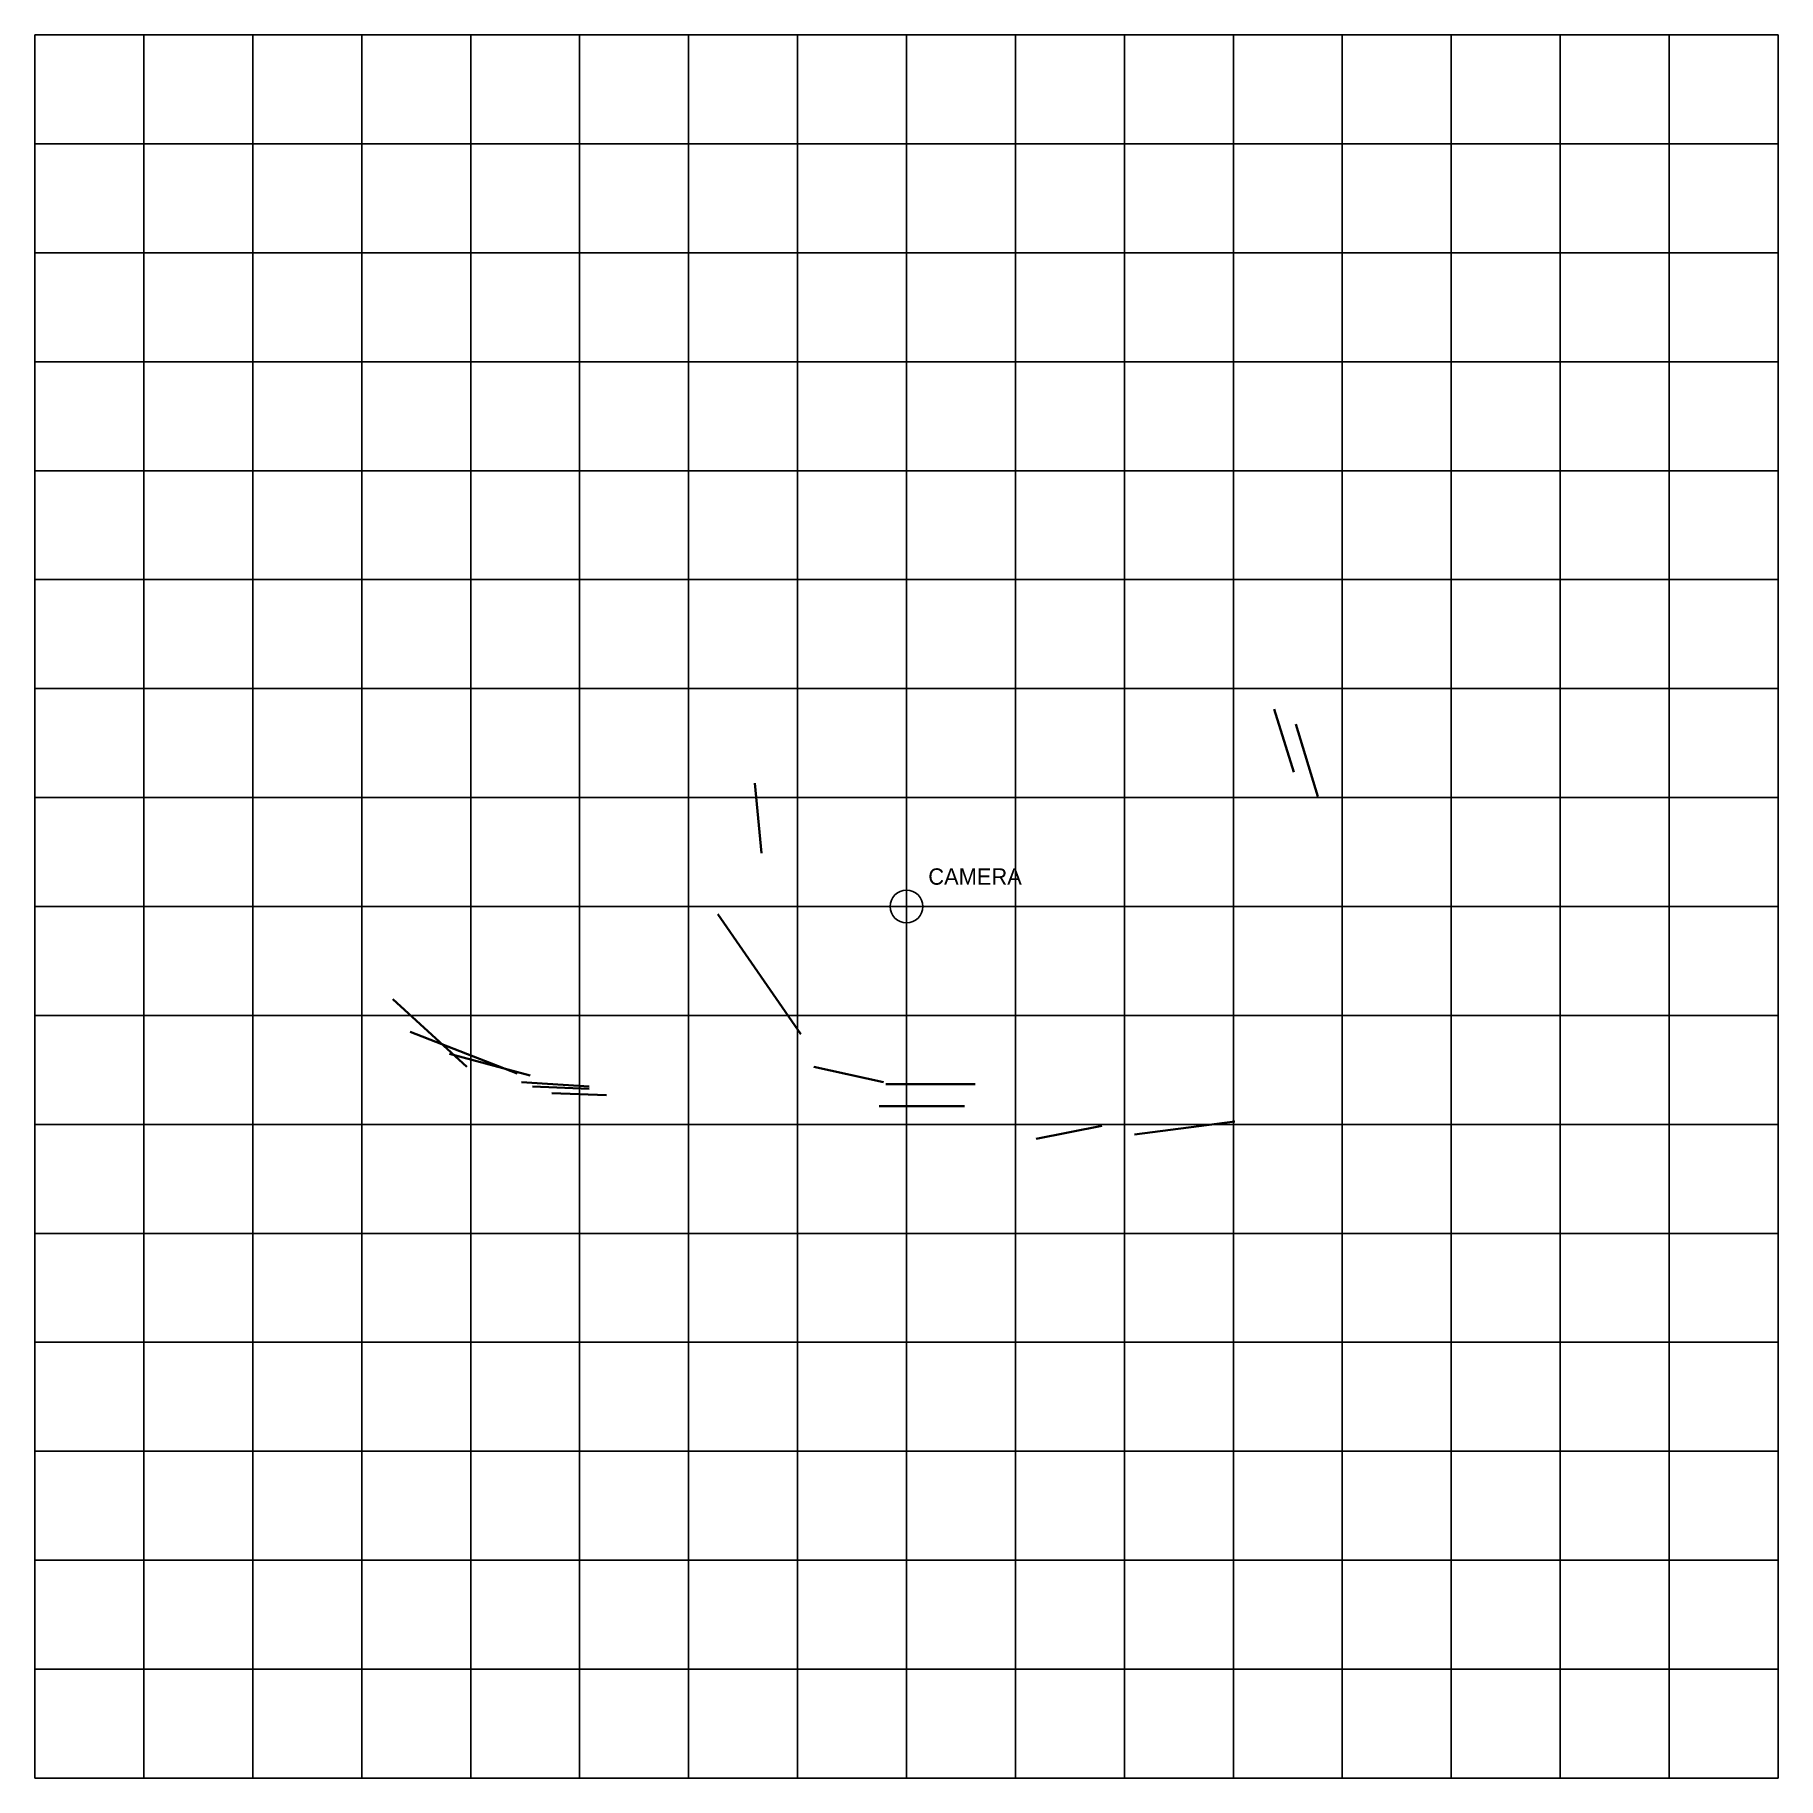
# Model space of a CAD drawing. Header units: metres. Extents: x -8 to 8, y -8 to 8.
import ezdxf

# ---------------------------------------------------------------- set-up
doc = ezdxf.new("R2010")
doc.units = ezdxf.units.M
for name, color, linetype in [('CAMERA', 1, 'Continuous'), ('GRID', 8, 'Continuous'), ('WALLS', 7, 'Continuous')]:
    doc.layers.add(name, color=color, linetype=linetype)

msp = doc.modelspace()

# ---------------------------------------------------------------- linework, layer by layer
at = {"layer": 'CAMERA'}
for p, q in [((0, -0.25), (0, 0.25)), ((-0.25, 0), (0.25, 0))]:
    msp.add_line(p, q, dxfattribs=at)
msp.add_circle((0, 0), 0.15, dxfattribs=at)
at = {"layer": 'GRID'}
for p, q in [((-8, -8), (-8, 8)), ((-8, 8), (8, 8)), ((-7, -8), (-7, 8)), ((-6, -8), (-6, 8)), ((-5, -8), (-5, 8)), ((-4, -8), (-4, 8)), ((-3, -8), (-3, 8)), ((-2, -8), (-2, 8)), ((-1, -8), (-1, 8)), ((0, -8), (0, 8)), ((1, -8), (1, 8)), ((2, -8), (2, 8)), ((3, -8), (3, 8)), ((4, -8), (4, 8)), ((5, -8), (5, 8)), ((6, -8), (6, 8)), ((7, -8), (7, 8)), ((8, -8), (8, 8)), ((-8, 7), (8, 7)), ((-8, 6), (8, 6)), ((-8, 5), (8, 5)), ((-8, 4), (8, 4)), ((-8, 3), (8, 3)), ((-8, 2), (8, 2)), ((-8, 1), (8, 1)), ((-8, 0), (8, 0)), ((-8, -1), (8, -1)), ((-8, -2), (8, -2)), ((-8, -3), (8, -3)), ((-8, -4), (8, -4)), ((-8, -5), (8, -5)), ((-8, -6), (8, -6)), ((-8, -7), (8, -7)), ((-8, -8), (8, -8))]:
    msp.add_line(p, q, dxfattribs=at)
at = {"layer": 'WALLS', "lineweight": 35}
for p, q in [((3.374, 1.812), (3.554, 1.232)), ((3.574, 1.672), (3.775, 1.011)), ((-1.392, 1.131), (-1.332, 0.491)), ((-1.732, -0.07), (-0.971, -1.171)), ((-4.716, -0.851), (-4.035, -1.472)), ((-4.556, -1.151), (-3.574, -1.532)), ((-4.195, -1.352), (-3.454, -1.552)), ((-0.851, -1.472), (-0.21, -1.612)), ((-3.534, -1.612), (-2.914, -1.652)), ((-3.434, -1.652), (-2.914, -1.672)), ((-3.254, -1.712), (-2.753, -1.732)), ((-0.19, -1.632), (0.631, -1.632)), ((-0.25, -1.832), (0.531, -1.832)), ((1.191, -2.133), (1.792, -2.013)), ((2.093, -2.093), (3.014, -1.972))]:
    msp.add_line(p, q, dxfattribs=at)

# ---------------------------------------------------------------- texts
at = {"layer": 'CAMERA'}
msp.add_text('CAMERA', height=0.15, dxfattribs=at).set_placement((0.2, 0.2))

doc.saveas('drawing.dxf')
